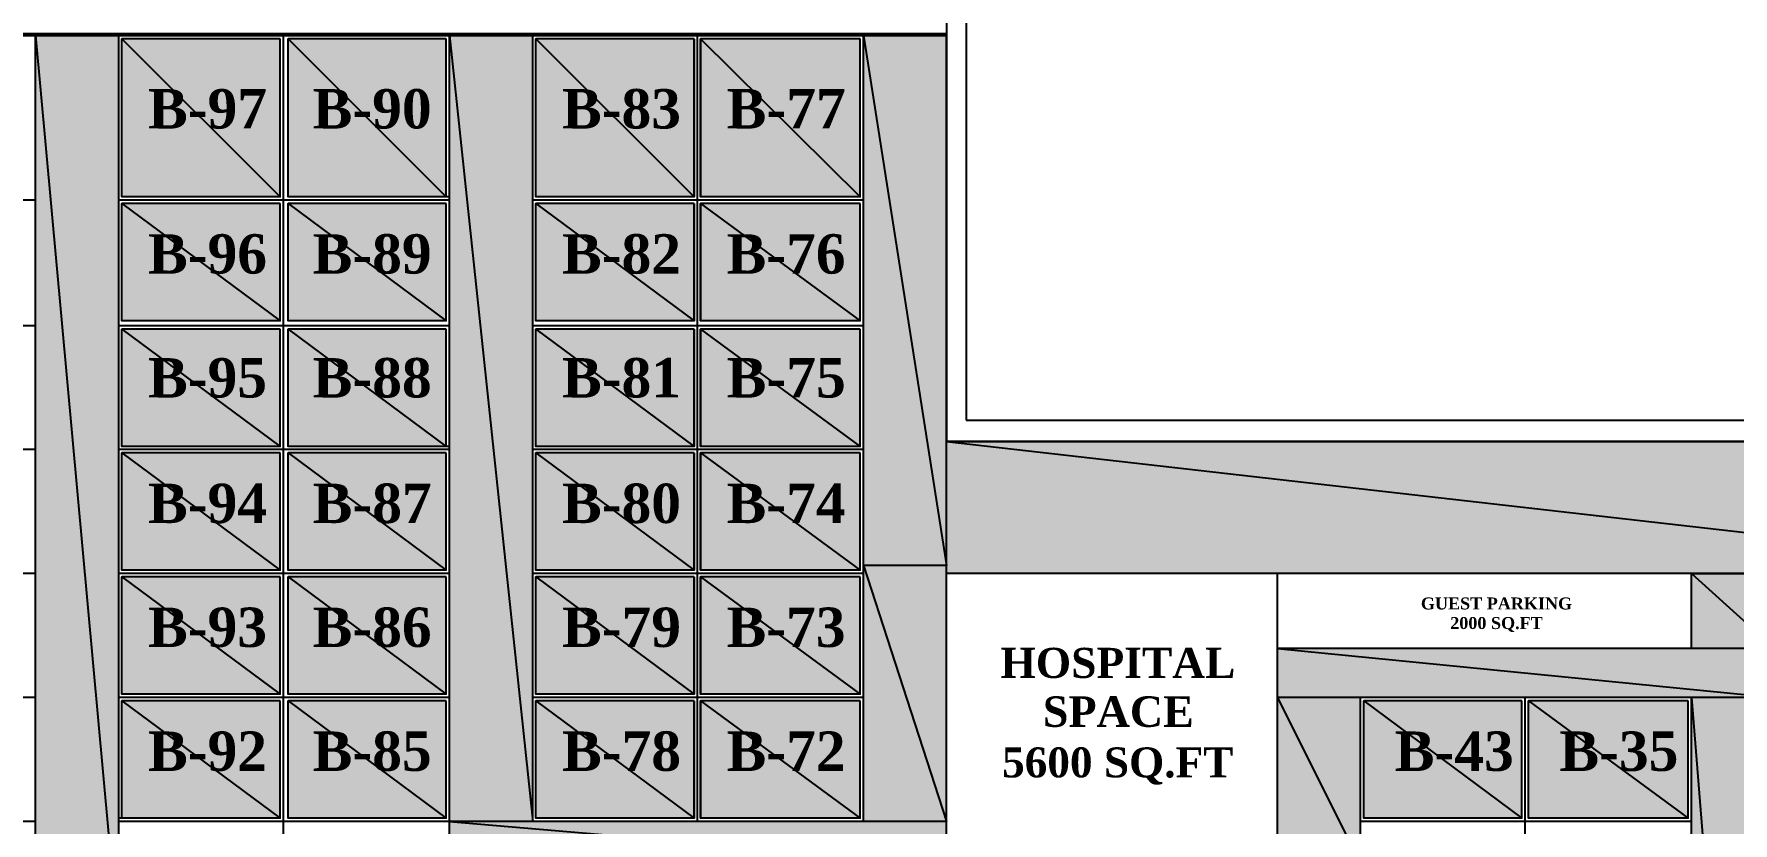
# Model space of a CAD drawing. Header units: millimetres. Extents: x 6 to 745025, y -1528 to 119936.
# Drawn here: x 109.06 to 153.2, y 155.55 to 176.03 of the extents above; entities that cross this region are included whole.
import ezdxf
from ezdxf.xclip import XClip

# ---------------------------------------------------------------- set-up
doc = ezdxf.new("R2010")
doc.units = ezdxf.units.MM
doc.header["$MEASUREMENT"] = 0
doc.header["$XCLIPFRAME"] = 0
doc.layers.get('0').update_dxf_attribs({"linetype": 'CONTINUOUS'})
doc.styles.add('Times New Roman$101H0', font='')
doc.styles.get('Times New Roman$101H0').set_extended_font_data('Times New Roman', bold=True)

# ---------------------------------------------------------------- blocks, each defined once
blk = doc.blocks.new('MF8_2')
at = {"true_color": 0x5c73b8}
h = blk.add_hatch(color=0, dxfattribs=at)
h.paths.add_polyline_path([(115.457, 175.909), (111.351, 175.909), (115.457, 171.803)])
h.paths.add_polyline_path([(111.351, 175.909), (115.457, 171.803), (111.351, 171.803)])
h = blk.add_hatch(color=0, dxfattribs=at)
h.paths.add_polyline_path([(119.775, 175.909), (115.669, 175.909), (119.775, 171.803)])
h.paths.add_polyline_path([(115.669, 175.909), (119.775, 171.803), (115.669, 171.803)])
h = blk.add_hatch(color=0, dxfattribs=at)
h.paths.add_polyline_path([(130.528, 175.909), (126.379, 175.909), (130.528, 171.803)])
h.paths.add_polyline_path([(126.379, 175.909), (130.528, 171.803), (126.379, 171.803)])
at = {"color": 0, "linetype": 'Continuous', "lineweight": -2, "true_color": 0x5c73b8}
for points in [[(115.457, 175.909), (111.351, 175.909), (115.457, 171.803)], [(111.351, 175.909), (115.457, 171.803), (111.351, 171.803)], [(119.775, 175.909), (115.669, 175.909), (119.775, 171.803)], [(115.669, 175.909), (119.775, 171.803), (115.669, 171.803)], [(130.528, 175.909), (126.379, 175.909), (130.528, 171.803)], [(126.379, 175.909), (130.528, 171.803), (126.379, 171.803)]]:
    blk.add_lwpolyline(points, close=True, dxfattribs=at)

msp = doc.modelspace()

# ---------------------------------------------------------------- hatches: boundary and pattern name
at = {"true_color": 0x000078}
h = msp.add_hatch(color=0, dxfattribs=at)
h.paths.add_polyline_path([(10.513, 175.994), (132.771, 175.994)])
h.paths.add_polyline_path([(132.771, 175.994), (10.513, 175.994)])
h = msp.add_hatch(color=0, dxfattribs=at)
h.paths.add_polyline_path([(132.771, 176.036), (88.914, 176.036), (132.771, 175.994)])
h.paths.add_polyline_path([(88.914, 176.036), (132.771, 175.994), (88.745, 175.994)])
h = msp.add_hatch(color=0, dxfattribs=at)
h.paths.add_polyline_path([(111.266, 175.994), (109.107, 175.994), (111.266, 152.329)])
h.paths.add_polyline_path([(109.107, 175.994), (111.266, 152.329), (109.107, 152.329)])
h = msp.add_hatch(color=0, dxfattribs=at)
h.paths.add_polyline_path([(122.019, 175.994), (119.86, 175.994), (122.019, 155.589)])
h.paths.add_polyline_path([(119.86, 175.994), (122.019, 155.589), (119.86, 155.589)])
at = {"true_color": 0x5c73b8}
h = msp.add_hatch(color=0, dxfattribs=at)
h.paths.add_polyline_path([(126.21, 175.909), (122.103, 175.909), (126.21, 171.803)])
h.paths.add_polyline_path([(122.103, 175.909), (126.21, 171.803), (122.103, 171.803)])
at = {"true_color": 0x000078}
h = msp.add_hatch(color=0, dxfattribs=at)
h.paths.add_polyline_path([(132.771, 175.994), (130.612, 175.994), (132.771, 162.235)])
h.paths.add_polyline_path([(130.612, 175.994), (132.771, 162.235), (130.612, 162.235)])
at = {"true_color": 0x000028}
h = msp.add_hatch(color=0, dxfattribs=at)
h.paths.add_polyline_path([(115.457, 171.633), (111.351, 171.633), (115.457, 168.585)])
h.paths.add_polyline_path([(111.351, 171.633), (115.457, 168.585), (111.351, 168.585)])
h = msp.add_hatch(color=0, dxfattribs=at)
h.paths.add_polyline_path([(119.775, 171.633), (115.669, 171.633), (119.775, 168.585)])
h.paths.add_polyline_path([(115.669, 171.633), (119.775, 168.585), (115.669, 168.585)])
h = msp.add_hatch(color=0, dxfattribs=at)
h.paths.add_polyline_path([(126.21, 171.633), (122.103, 171.633), (126.21, 168.585)])
h.paths.add_polyline_path([(122.103, 171.633), (126.21, 168.585), (122.103, 168.585)])
h = msp.add_hatch(color=0, dxfattribs=at)
h.paths.add_polyline_path([(130.528, 171.633), (126.379, 171.633), (130.528, 168.585)])
h.paths.add_polyline_path([(126.379, 171.633), (130.528, 168.585), (126.379, 168.585)])
h = msp.add_hatch(color=0, dxfattribs=at)
h.paths.add_polyline_path([(115.457, 168.374), (111.351, 168.374), (115.457, 165.326)])
h.paths.add_polyline_path([(111.351, 168.374), (115.457, 165.326), (111.351, 165.326)])
h = msp.add_hatch(color=0, dxfattribs=at)
h.paths.add_polyline_path([(119.775, 168.374), (115.669, 168.374), (119.775, 165.326)])
h.paths.add_polyline_path([(115.669, 168.374), (119.775, 165.326), (115.669, 165.326)])
h = msp.add_hatch(color=0, dxfattribs=at)
h.paths.add_polyline_path([(126.21, 168.374), (122.103, 168.374), (126.21, 165.326)])
h.paths.add_polyline_path([(122.103, 168.374), (126.21, 165.326), (122.103, 165.326)])
h = msp.add_hatch(color=0, dxfattribs=at)
h.paths.add_polyline_path([(130.528, 168.374), (126.379, 168.374), (130.528, 165.326)])
h.paths.add_polyline_path([(126.379, 168.374), (130.528, 165.326), (126.379, 165.326)])
h = msp.add_hatch(color=0, dxfattribs=at)
h.paths.add_polyline_path([(115.457, 165.156), (111.351, 165.156), (115.457, 162.108)])
h.paths.add_polyline_path([(111.351, 165.156), (115.457, 162.108), (111.351, 162.108)])
h = msp.add_hatch(color=0, dxfattribs=at)
h.paths.add_polyline_path([(119.775, 165.156), (115.669, 165.156), (119.775, 162.108)])
h.paths.add_polyline_path([(115.669, 165.156), (119.775, 162.108), (115.669, 162.108)])
h = msp.add_hatch(color=0, dxfattribs=at)
h.paths.add_polyline_path([(126.21, 165.156), (122.103, 165.156), (126.21, 162.108)])
h.paths.add_polyline_path([(122.103, 165.156), (126.21, 162.108), (122.103, 162.108)])
h = msp.add_hatch(color=0, dxfattribs=at)
h.paths.add_polyline_path([(130.528, 165.156), (126.379, 165.156), (130.528, 162.108)])
h.paths.add_polyline_path([(126.379, 165.156), (130.528, 162.108), (126.379, 162.108)])
at = {"true_color": 0x000078}
h = msp.add_hatch(color=0, dxfattribs=at)
h.paths.add_polyline_path([(162.87, 165.453), (132.771, 165.453), (162.87, 162.024)])
h.paths.add_polyline_path([(132.771, 165.453), (162.87, 162.024), (132.771, 162.024)])
h = msp.add_hatch(color=0, dxfattribs=at)
h.paths.add_polyline_path([(132.771, 162.235), (130.612, 162.235), (132.771, 155.589)])
h.paths.add_polyline_path([(130.612, 162.235), (132.771, 155.589), (130.612, 155.589)])
h = msp.add_hatch(color=0, dxfattribs=at)
h.paths.add_polyline_path([(154.277, 162.024), (152.118, 162.024), (154.277, 160.076)])
h.paths.add_polyline_path([(152.118, 162.024), (154.277, 160.076), (152.118, 160.076)])
at = {"true_color": 0x000028}
h = msp.add_hatch(color=0, dxfattribs=at)
h.paths.add_polyline_path([(115.457, 161.939), (111.351, 161.939), (115.457, 158.891)])
h.paths.add_polyline_path([(111.351, 161.939), (115.457, 158.891), (111.351, 158.891)])
h = msp.add_hatch(color=0, dxfattribs=at)
h.paths.add_polyline_path([(119.775, 161.939), (115.669, 161.939), (119.775, 158.891)])
h.paths.add_polyline_path([(115.669, 161.939), (119.775, 158.891), (115.669, 158.891)])
h = msp.add_hatch(color=0, dxfattribs=at)
h.paths.add_polyline_path([(126.21, 161.939), (122.103, 161.939), (126.21, 158.891)])
h.paths.add_polyline_path([(122.103, 161.939), (126.21, 158.891), (122.103, 158.891)])
h = msp.add_hatch(color=0, dxfattribs=at)
h.paths.add_polyline_path([(130.528, 161.939), (126.379, 161.939), (130.528, 158.891)])
h.paths.add_polyline_path([(126.379, 161.939), (130.528, 158.891), (126.379, 158.891)])
at = {"true_color": 0x000078}
h = msp.add_hatch(color=0, dxfattribs=at)
h.paths.add_polyline_path([(154.277, 160.076), (141.365, 160.076), (154.277, 158.806)])
h.paths.add_polyline_path([(141.365, 160.076), (154.277, 158.806), (141.365, 158.806)])
at = {"true_color": 0x000028}
h = msp.add_hatch(color=0, dxfattribs=at)
h.paths.add_polyline_path([(115.457, 158.722), (111.351, 158.722), (115.457, 155.674)])
h.paths.add_polyline_path([(111.351, 158.722), (115.457, 155.674), (111.351, 155.674)])
h = msp.add_hatch(color=0, dxfattribs=at)
h.paths.add_polyline_path([(119.775, 158.722), (115.669, 158.722), (119.775, 155.674)])
h.paths.add_polyline_path([(115.669, 158.722), (119.775, 155.674), (115.669, 155.674)])
h = msp.add_hatch(color=0, dxfattribs=at)
h.paths.add_polyline_path([(126.21, 158.722), (122.103, 158.722), (126.21, 155.674)])
h.paths.add_polyline_path([(122.103, 158.722), (126.21, 155.674), (122.103, 155.674)])
h = msp.add_hatch(color=0, dxfattribs=at)
h.paths.add_polyline_path([(130.528, 158.722), (126.379, 158.722), (130.528, 155.674)])
h.paths.add_polyline_path([(126.379, 158.722), (130.528, 155.674), (126.379, 155.674)])
at = {"true_color": 0x000078}
h = msp.add_hatch(color=0, dxfattribs=at)
h.paths.add_polyline_path([(143.524, 158.806), (141.365, 158.806), (143.524, 154.488)])
h.paths.add_polyline_path([(141.365, 158.806), (143.524, 154.488), (141.365, 154.488)])
at = {"true_color": 0x000028}
h = msp.add_hatch(color=0, dxfattribs=at)
h.paths.add_polyline_path([(147.715, 158.722), (143.609, 158.722), (147.715, 155.674)])
h.paths.add_polyline_path([(143.609, 158.722), (147.715, 155.674), (143.609, 155.674)])
h = msp.add_hatch(color=0, dxfattribs=at)
h.paths.add_polyline_path([(152.033, 158.722), (147.884, 158.722), (152.033, 155.674)])
h.paths.add_polyline_path([(147.884, 158.722), (152.033, 155.674), (147.884, 155.674)])
at = {"true_color": 0x000078}
h = msp.add_hatch(color=0, dxfattribs=at)
h.paths.add_polyline_path([(154.277, 158.806), (152.118, 158.806), (154.277, 131.925)])
h.paths.add_polyline_path([(152.118, 158.806), (154.277, 131.925), (152.118, 131.925)])
h = msp.add_hatch(color=0, dxfattribs=at)
h.paths.add_polyline_path([(132.771, 155.589), (119.86, 155.589), (132.771, 154.488)])
h.paths.add_polyline_path([(119.86, 155.589), (132.771, 154.488), (119.86, 154.488)])

# ---------------------------------------------------------------- linework, layer by layer
at = {"color": 0, "linetype": 'Continuous', "lineweight": 25, "true_color": 0x000007}
for p, q in [((132.771, 183.529), (132.771, 165.453)), ((133.279, 182.979), (133.279, 166.003)), ((109.107, 175.994), (100.513, 175.994)), ((109.107, 145.895), (109.107, 175.994)), ((111.266, 152.329), (111.266, 175.994)), ((119.86, 175.994), (111.266, 175.994)), ((111.351, 171.803), (111.351, 175.909)), ((115.457, 175.909), (111.351, 175.909)), ((115.457, 171.803), (115.457, 175.909)), ((115.542, 152.329), (115.542, 175.994)), ((119.775, 175.909), (115.669, 175.909)), ((115.669, 171.803), (115.669, 175.909)), ((119.775, 171.803), (119.775, 175.909)), ((119.86, 152.329), (119.86, 175.994)), ((122.019, 155.589), (122.019, 175.994)), ((130.612, 175.994), (122.019, 175.994)), ((122.103, 171.803), (122.103, 175.909)), ((126.21, 175.909), (122.103, 175.909)), ((126.21, 175.909), (126.21, 171.803)), ((126.294, 175.994), (126.294, 155.589)), ((130.528, 175.909), (126.379, 175.909)), ((126.379, 175.909), (126.379, 171.803)), ((130.528, 171.803), (130.528, 175.909)), ((130.612, 155.589), (130.612, 175.994)), ((109.107, 171.718), (100.513, 171.718)), ((119.86, 171.718), (111.266, 171.718)), ((115.457, 171.803), (111.351, 171.803)), ((119.86, 171.803), (115.669, 171.803)), ((130.612, 171.718), (122.019, 171.718)), ((126.21, 171.803), (122.103, 171.803)), ((130.528, 171.803), (126.379, 171.803)), ((111.351, 168.585), (111.351, 171.633)), ((115.457, 171.633), (111.351, 171.633)), ((115.457, 168.585), (115.457, 171.633)), ((119.775, 171.633), (115.669, 171.633)), ((115.669, 168.585), (115.669, 171.633)), ((119.775, 168.585), (119.775, 171.633)), ((122.103, 168.585), (122.103, 171.633)), ((126.21, 171.633), (122.103, 171.633)), ((126.21, 171.633), (126.21, 168.585)), ((130.528, 171.633), (126.379, 171.633)), ((126.379, 171.633), (126.379, 168.585)), ((130.528, 168.585), (130.528, 171.633)), ((109.107, 168.458), (100.513, 168.458)), ((119.86, 168.458), (111.266, 168.458)), ((115.457, 168.585), (111.351, 168.585)), ((111.351, 165.326), (111.351, 168.374)), ((115.457, 168.374), (111.351, 168.374)), ((115.457, 165.326), (115.457, 168.374)), ((119.775, 168.585), (115.669, 168.585)), ((119.775, 168.374), (115.669, 168.374)), ((115.669, 165.326), (115.669, 168.374)), ((119.775, 165.326), (119.775, 168.374)), ((130.612, 168.458), (122.019, 168.458)), ((126.21, 168.585), (122.103, 168.585)), ((122.103, 165.326), (122.103, 168.374)), ((126.21, 168.374), (122.103, 168.374)), ((126.21, 168.374), (126.21, 165.326)), ((130.528, 168.585), (126.379, 168.585)), ((130.528, 168.374), (126.379, 168.374)), ((126.379, 168.374), (126.379, 165.326)), ((130.528, 165.326), (130.528, 168.374)), ((133.279, 166.003), (162.32, 166.003)), ((109.107, 165.241), (100.513, 165.241)), ((119.86, 165.241), (111.266, 165.241)), ((115.457, 165.326), (111.351, 165.326)), ((111.351, 162.108), (111.351, 165.156)), ((115.457, 165.156), (111.351, 165.156)), ((115.457, 162.108), (115.457, 165.156)), ((119.86, 165.326), (115.669, 165.326)), ((119.775, 165.156), (115.669, 165.156)), ((115.669, 162.108), (115.669, 165.156)), ((119.775, 162.108), (119.775, 165.156)), ((130.612, 165.241), (122.019, 165.241)), ((126.21, 165.326), (122.103, 165.326)), ((122.103, 162.108), (122.103, 165.156)), ((126.21, 165.156), (122.103, 165.156)), ((126.21, 165.156), (126.21, 162.108)), ((130.528, 165.326), (126.379, 165.326)), ((130.528, 165.156), (126.379, 165.156)), ((126.379, 165.156), (126.379, 162.108)), ((130.528, 162.108), (130.528, 165.156)), ((132.771, 165.453), (162.87, 165.453)), ((109.107, 162.024), (100.513, 162.024)), ((119.86, 162.024), (111.266, 162.024)), ((115.457, 162.108), (111.351, 162.108)), ((119.775, 162.108), (115.669, 162.108)), ((130.612, 162.024), (122.019, 162.024)), ((126.21, 162.108), (122.103, 162.108)), ((130.528, 162.108), (126.379, 162.108)), ((132.771, 154.488), (132.771, 162.024)), ((152.118, 162.024), (132.771, 162.024)), ((141.365, 154.488), (141.365, 162.024)), ((152.118, 160.076), (152.118, 162.024)), ((152.118, 162.024), (154.277, 162.024)), ((111.351, 158.891), (111.351, 161.939)), ((115.457, 161.939), (111.351, 161.939)), ((115.457, 158.891), (115.457, 161.939)), ((119.775, 161.939), (115.669, 161.939)), ((115.669, 158.891), (115.669, 161.939)), ((119.775, 158.891), (119.775, 161.939)), ((122.103, 158.891), (122.103, 161.939)), ((126.21, 161.939), (122.103, 161.939)), ((126.21, 161.939), (126.21, 158.891)), ((130.528, 161.939), (126.379, 161.939)), ((126.379, 161.939), (126.379, 158.891)), ((130.528, 158.891), (130.528, 161.939)), ((152.118, 160.076), (141.365, 160.076)), ((115.457, 158.891), (111.351, 158.891)), ((119.775, 158.891), (115.669, 158.891)), ((126.21, 158.891), (122.103, 158.891)), ((130.528, 158.891), (126.379, 158.891)), ((109.107, 158.806), (100.513, 158.806)), ((119.86, 158.806), (111.266, 158.806)), ((111.351, 155.674), (111.351, 158.722)), ((115.457, 158.722), (111.351, 158.722)), ((115.457, 155.674), (115.457, 158.722)), ((119.775, 158.722), (115.669, 158.722)), ((115.669, 155.674), (115.669, 158.722)), ((119.775, 155.674), (119.775, 158.722)), ((130.612, 158.806), (122.019, 158.806)), ((122.103, 155.674), (122.103, 158.722)), ((126.21, 158.722), (122.103, 158.722)), ((126.21, 158.722), (126.21, 155.674)), ((130.528, 158.722), (126.379, 158.722)), ((126.379, 158.722), (126.379, 155.674)), ((130.528, 155.674), (130.528, 158.722)), ((152.118, 158.806), (143.524, 158.806)), ((143.524, 131.925), (143.524, 158.806)), ((147.715, 158.722), (143.609, 158.722)), ((143.609, 155.674), (143.609, 158.722)), ((147.715, 155.674), (147.715, 158.722)), ((147.8, 131.925), (147.8, 158.806)), ((152.033, 158.722), (147.884, 158.722)), ((147.884, 155.674), (147.884, 158.722)), ((152.033, 155.674), (152.033, 158.722)), ((152.118, 131.925), (152.118, 158.806)), ((109.107, 155.589), (100.513, 155.589)), ((115.457, 155.674), (111.266, 155.674)), ((119.86, 155.589), (111.266, 155.589)), ((119.775, 155.674), (115.669, 155.674)), ((130.612, 155.589), (122.019, 155.589)), ((126.21, 155.674), (122.103, 155.674)), ((130.528, 155.674), (126.379, 155.674)), ((152.118, 155.589), (143.524, 155.589)), ((147.715, 155.674), (143.609, 155.674)), ((152.033, 155.674), (147.884, 155.674))]:
    msp.add_line(p, q, dxfattribs=at)
at = {"color": 0, "linetype": 'Continuous', "lineweight": -2, "true_color": 0x000078}
for points in [[(10.513, 175.994), (132.771, 175.994), (132.771, 175.994)], [(132.771, 175.994), (132.771, 175.994), (10.513, 175.994)], [(88.914, 176.036), (132.771, 175.994), (88.745, 175.994)], [(132.771, 176.036), (88.914, 176.036), (132.771, 175.994)], [(111.266, 175.994), (109.107, 175.994), (111.266, 152.329)], [(109.107, 175.994), (111.266, 152.329), (109.107, 152.329)], [(122.019, 175.994), (119.86, 175.994), (122.019, 155.589)], [(119.86, 175.994), (122.019, 155.589), (119.86, 155.589)], [(132.771, 175.994), (130.612, 175.994), (132.771, 162.235)], [(130.612, 175.994), (132.771, 162.235), (130.612, 162.235)], [(162.87, 165.453), (132.771, 165.453), (162.87, 162.024)], [(132.771, 165.453), (162.87, 162.024), (132.771, 162.024)], [(132.771, 162.235), (130.612, 162.235), (132.771, 155.589)], [(130.612, 162.235), (132.771, 155.589), (130.612, 155.589)], [(154.277, 162.024), (152.118, 162.024), (154.277, 160.076)], [(152.118, 162.024), (154.277, 160.076), (152.118, 160.076)], [(154.277, 160.076), (141.365, 160.076), (154.277, 158.806)], [(141.365, 160.076), (154.277, 158.806), (141.365, 158.806)], [(143.524, 158.806), (141.365, 158.806), (143.524, 154.488)], [(141.365, 158.806), (143.524, 154.488), (141.365, 154.488)], [(154.277, 158.806), (152.118, 158.806), (154.277, 131.925)], [(152.118, 158.806), (154.277, 131.925), (152.118, 131.925)], [(132.771, 155.589), (119.86, 155.589), (132.771, 154.488)], [(119.86, 155.589), (132.771, 154.488), (119.86, 154.488)]]:
    msp.add_lwpolyline(points, close=True, dxfattribs=at)
at = {"color": 0, "linetype": 'Continuous', "lineweight": -2, "true_color": 0x5c73b8}
for points in [[(126.21, 175.909), (122.103, 175.909), (126.21, 171.803)], [(122.103, 175.909), (126.21, 171.803), (122.103, 171.803)]]:
    msp.add_lwpolyline(points, close=True, dxfattribs=at)
at = {"color": 0, "linetype": 'Continuous', "lineweight": -2, "true_color": 0x000028}
for points in [[(115.457, 171.633), (111.351, 171.633), (115.457, 168.585)], [(111.351, 171.633), (115.457, 168.585), (111.351, 168.585)], [(119.775, 171.633), (115.669, 171.633), (119.775, 168.585)], [(115.669, 171.633), (119.775, 168.585), (115.669, 168.585)], [(126.21, 171.633), (122.103, 171.633), (126.21, 168.585)], [(122.103, 171.633), (126.21, 168.585), (122.103, 168.585)], [(130.528, 171.633), (126.379, 171.633), (130.528, 168.585)], [(126.379, 171.633), (130.528, 168.585), (126.379, 168.585)], [(115.457, 168.374), (111.351, 168.374), (115.457, 165.326)], [(111.351, 168.374), (115.457, 165.326), (111.351, 165.326)], [(119.775, 168.374), (115.669, 168.374), (119.775, 165.326)], [(115.669, 168.374), (119.775, 165.326), (115.669, 165.326)], [(126.21, 168.374), (122.103, 168.374), (126.21, 165.326)], [(122.103, 168.374), (126.21, 165.326), (122.103, 165.326)], [(130.528, 168.374), (126.379, 168.374), (130.528, 165.326)], [(126.379, 168.374), (130.528, 165.326), (126.379, 165.326)], [(115.457, 165.156), (111.351, 165.156), (115.457, 162.108)], [(111.351, 165.156), (115.457, 162.108), (111.351, 162.108)], [(119.775, 165.156), (115.669, 165.156), (119.775, 162.108)], [(115.669, 165.156), (119.775, 162.108), (115.669, 162.108)], [(126.21, 165.156), (122.103, 165.156), (126.21, 162.108)], [(122.103, 165.156), (126.21, 162.108), (122.103, 162.108)], [(130.528, 165.156), (126.379, 165.156), (130.528, 162.108)], [(126.379, 165.156), (130.528, 162.108), (126.379, 162.108)], [(115.457, 161.939), (111.351, 161.939), (115.457, 158.891)], [(111.351, 161.939), (115.457, 158.891), (111.351, 158.891)], [(119.775, 161.939), (115.669, 161.939), (119.775, 158.891)], [(115.669, 161.939), (119.775, 158.891), (115.669, 158.891)], [(126.21, 161.939), (122.103, 161.939), (126.21, 158.891)], [(122.103, 161.939), (126.21, 158.891), (122.103, 158.891)], [(130.528, 161.939), (126.379, 161.939), (130.528, 158.891)], [(126.379, 161.939), (130.528, 158.891), (126.379, 158.891)], [(115.457, 158.722), (111.351, 158.722), (115.457, 155.674)], [(111.351, 158.722), (115.457, 155.674), (111.351, 155.674)], [(119.775, 158.722), (115.669, 158.722), (119.775, 155.674)], [(115.669, 158.722), (119.775, 155.674), (115.669, 155.674)], [(126.21, 158.722), (122.103, 158.722), (126.21, 155.674)], [(122.103, 158.722), (126.21, 155.674), (122.103, 155.674)], [(130.528, 158.722), (126.379, 158.722), (130.528, 155.674)], [(126.379, 158.722), (130.528, 155.674), (126.379, 155.674)], [(147.715, 158.722), (143.609, 158.722), (147.715, 155.674)], [(143.609, 158.722), (147.715, 155.674), (143.609, 155.674)], [(152.033, 158.722), (147.884, 158.722), (152.033, 155.674)], [(147.884, 158.722), (152.033, 155.674), (147.884, 155.674)]]:
    msp.add_lwpolyline(points, close=True, dxfattribs=at)

# ---------------------------------------------------------------- block references
at = {"color": 0, "true_color": 0xffffff}
ref = msp.add_blockref('MF8_2', (0, 0), dxfattribs=at)
XClip(ref).set_block_clipping_path([(5.6444444444, 24.6521108045), (204.0184400104, 24.6521108045), (204.0184400104, 272.6407719282), (5.6444444444, 272.6407719282), (5.6444444444, 24.6521108045)])

# ---------------------------------------------------------------- texts
at = {"color": 0, "true_color": 0x000002, "style": 'Times New Roman$101H0'}
for s, height, p in [('B-97', 1.023, (112.028, 173.581)), ('B-90', 1.023, (116.304, 173.581)), ('B-83', 1.0229, (122.781, 173.581)), ('B-77', 1.0251, (127.056, 173.581))]:
    msp.add_text(s, height=height, dxfattribs=at).set_placement(p)
at = {"color": 0, "true_color": 0x000007, "style": 'Times New Roman$101H0'}
for s, height, p in [('B-96', 1.023, (112.028, 169.813)), ('B-89', 1.023, (116.304, 169.813)), ('B-82', 1.023, (122.781, 169.813)), ('B-76', 1.023, (127.056, 169.813)), ('B-95', 1.023, (112.028, 166.596)), ('B-88', 1.0234, (116.304, 166.596)), ('B-81', 1.023, (122.781, 166.596)), ('B-75', 1.0251, (127.056, 166.596)), ('B-94', 1.023, (112.028, 163.336)), ('B-87', 1.0234, (116.304, 163.336)), ('B-80', 1.023, (122.781, 163.336)), ('B-74', 1.023, (127.056, 163.336)), ('B-93', 1.0229, (112.028, 160.119)), ('B-86', 1.023, (116.304, 160.119)), ('B-79', 1.023, (122.781, 160.119)), ('B-73', 1.0229, (127.056, 160.119)), ('GUEST PARKING', 0.31096, (145.09, 161.092)), ('2000 SQ.FT', 0.3113, (145.852, 160.584)), ('HOSPITAL', 0.7819, (134.168, 159.314)), ('SPACE', 0.7923, (135.269, 158.044)), ('B-92', 1.023, (112.028, 156.901)), ('B-85', 1.0234, (116.304, 156.901)), ('B-78', 1.0234, (122.781, 156.901)), ('B-72', 1.023, (127.056, 156.901)), ('B-43', 1.0229, (144.413, 156.901)), ('B-35', 1.0229, (148.689, 156.901)), ('5600 SQ.FT', 0.7782, (134.211, 156.732))]:
    msp.add_text(s, height=height, dxfattribs=at).set_placement(p)

doc.saveas('drawing.dxf')
